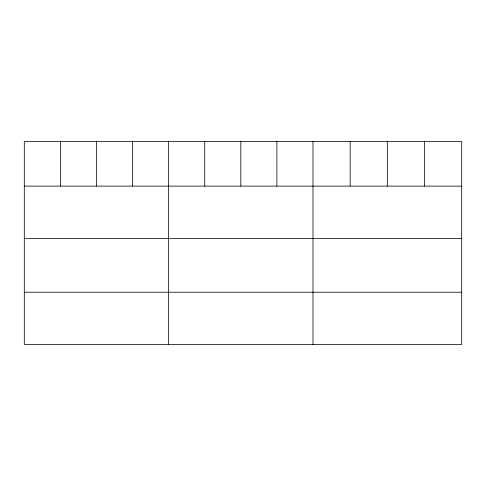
<?xml version="1.0" encoding="UTF-8"?>
<svg xmlns="http://www.w3.org/2000/svg" width="486" height="486" viewBox="0 0 486 486"><rect width="100%" height="100%" fill="white"/><g stroke="black" fill="none" stroke-linecap="round" stroke-linejoin="round"><path stroke-width="0.73" d="M461.7 186.126L461.7 344.477L24.3 344.477L24.3 141.523L461.7 141.523L461.7 186.126L24.3 186.126M24.3 238.383L461.7 238.383M24.3 292.226L461.7 292.226M424.521 141.523L424.521 186.126M387.342 141.523L387.342 186.126M350.163 141.523L350.163 186.126M312.984 141.523L312.984 344.477M276.899 141.523L276.899 186.126M240.813 141.523L240.813 186.126M204.728 141.523L204.728 186.126M168.642 141.523L168.642 344.477M132.556 141.523L132.556 186.126M96.471 141.523L96.471 186.126M60.386 141.523L60.386 186.126"/></g></svg>
